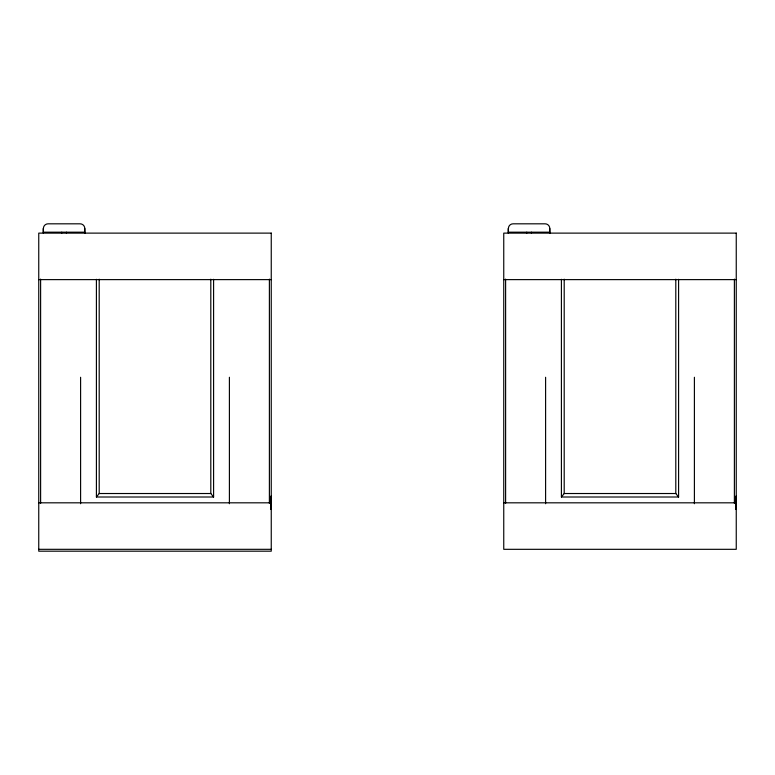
<?xml version="1.0" encoding="UTF-8"?>
<svg xmlns="http://www.w3.org/2000/svg" width="775" height="775" viewBox="0 0 775 775"><rect width="100%" height="100%" fill="white"/><g stroke="black" fill="none" stroke-linecap="round" stroke-linejoin="round"><path stroke-width="1.16" d="M84.785 228.47L84.785 233.12L84.785 228.47A4.65 4.65 0 0 0 80.135 223.82L48.05 223.82A4.65 4.65 0 0 0 43.4 228.47L43.4 232.19L84.785 232.19M270.785 509.466L270.785 496.203M549.785 228.47L549.785 233.12L549.785 228.47A4.65 4.65 0 0 0 545.135 223.82L513.05 223.82A4.65 4.65 0 0 0 508.4 228.47L508.4 232.19L549.785 232.19M735.785 509.466L735.785 496.203M271.25 496.291L271.008 496.707M736.25 496.291L736.008 496.707M213.59 279.3L213.59 497.007L96.41 497.007L99.2 493.52L99.2 279.184M678.59 279.3L678.59 497.007L561.41 497.007L564.2 493.52L564.2 279.184M38.75 279.62L271.25 279.62M503.75 279.62L736.25 279.62M99.2 493.52L210.8 493.52L213.59 497.007M564.2 493.52L675.8 493.52L678.59 497.007M38.75 502.82L271.25 502.82M503.75 502.82L736.25 502.82M38.75 549.32L271.25 549.32M736.008 508.962L736.25 509.466M271.008 508.962L271.25 509.466M736.008 498.693L736.008 506.986M734.39 279.107L734.39 503.333M694.4 377.27L694.4 503.721M675.8 279.184L675.8 493.52M561.41 279.3L561.41 497.007M545.6 377.27L545.6 503.721M531.417 232.19L531.417 233.12M526.768 232.19L526.768 233.12M505.61 279.107L505.61 503.333M271.008 498.693L271.008 506.986M269.39 279.107L269.39 503.333M229.4 377.27L229.4 503.721M210.8 279.184L210.8 493.52M96.41 279.3L96.41 497.007M80.6 377.27L80.6 503.721M66.418 232.19L66.418 233.12M61.767 232.19L61.767 233.12M40.61 279.107L40.61 503.333M43.4 228.47L43.4 233.12L43.4 228.47M508.4 228.47L508.4 233.12L508.4 228.47M271.25 233.12L38.75 233.12L38.75 551.18L271.25 551.18L271.25 233.12M736.25 233.12L503.75 233.12L503.75 549.32L736.25 549.32L736.25 233.12"/></g></svg>
